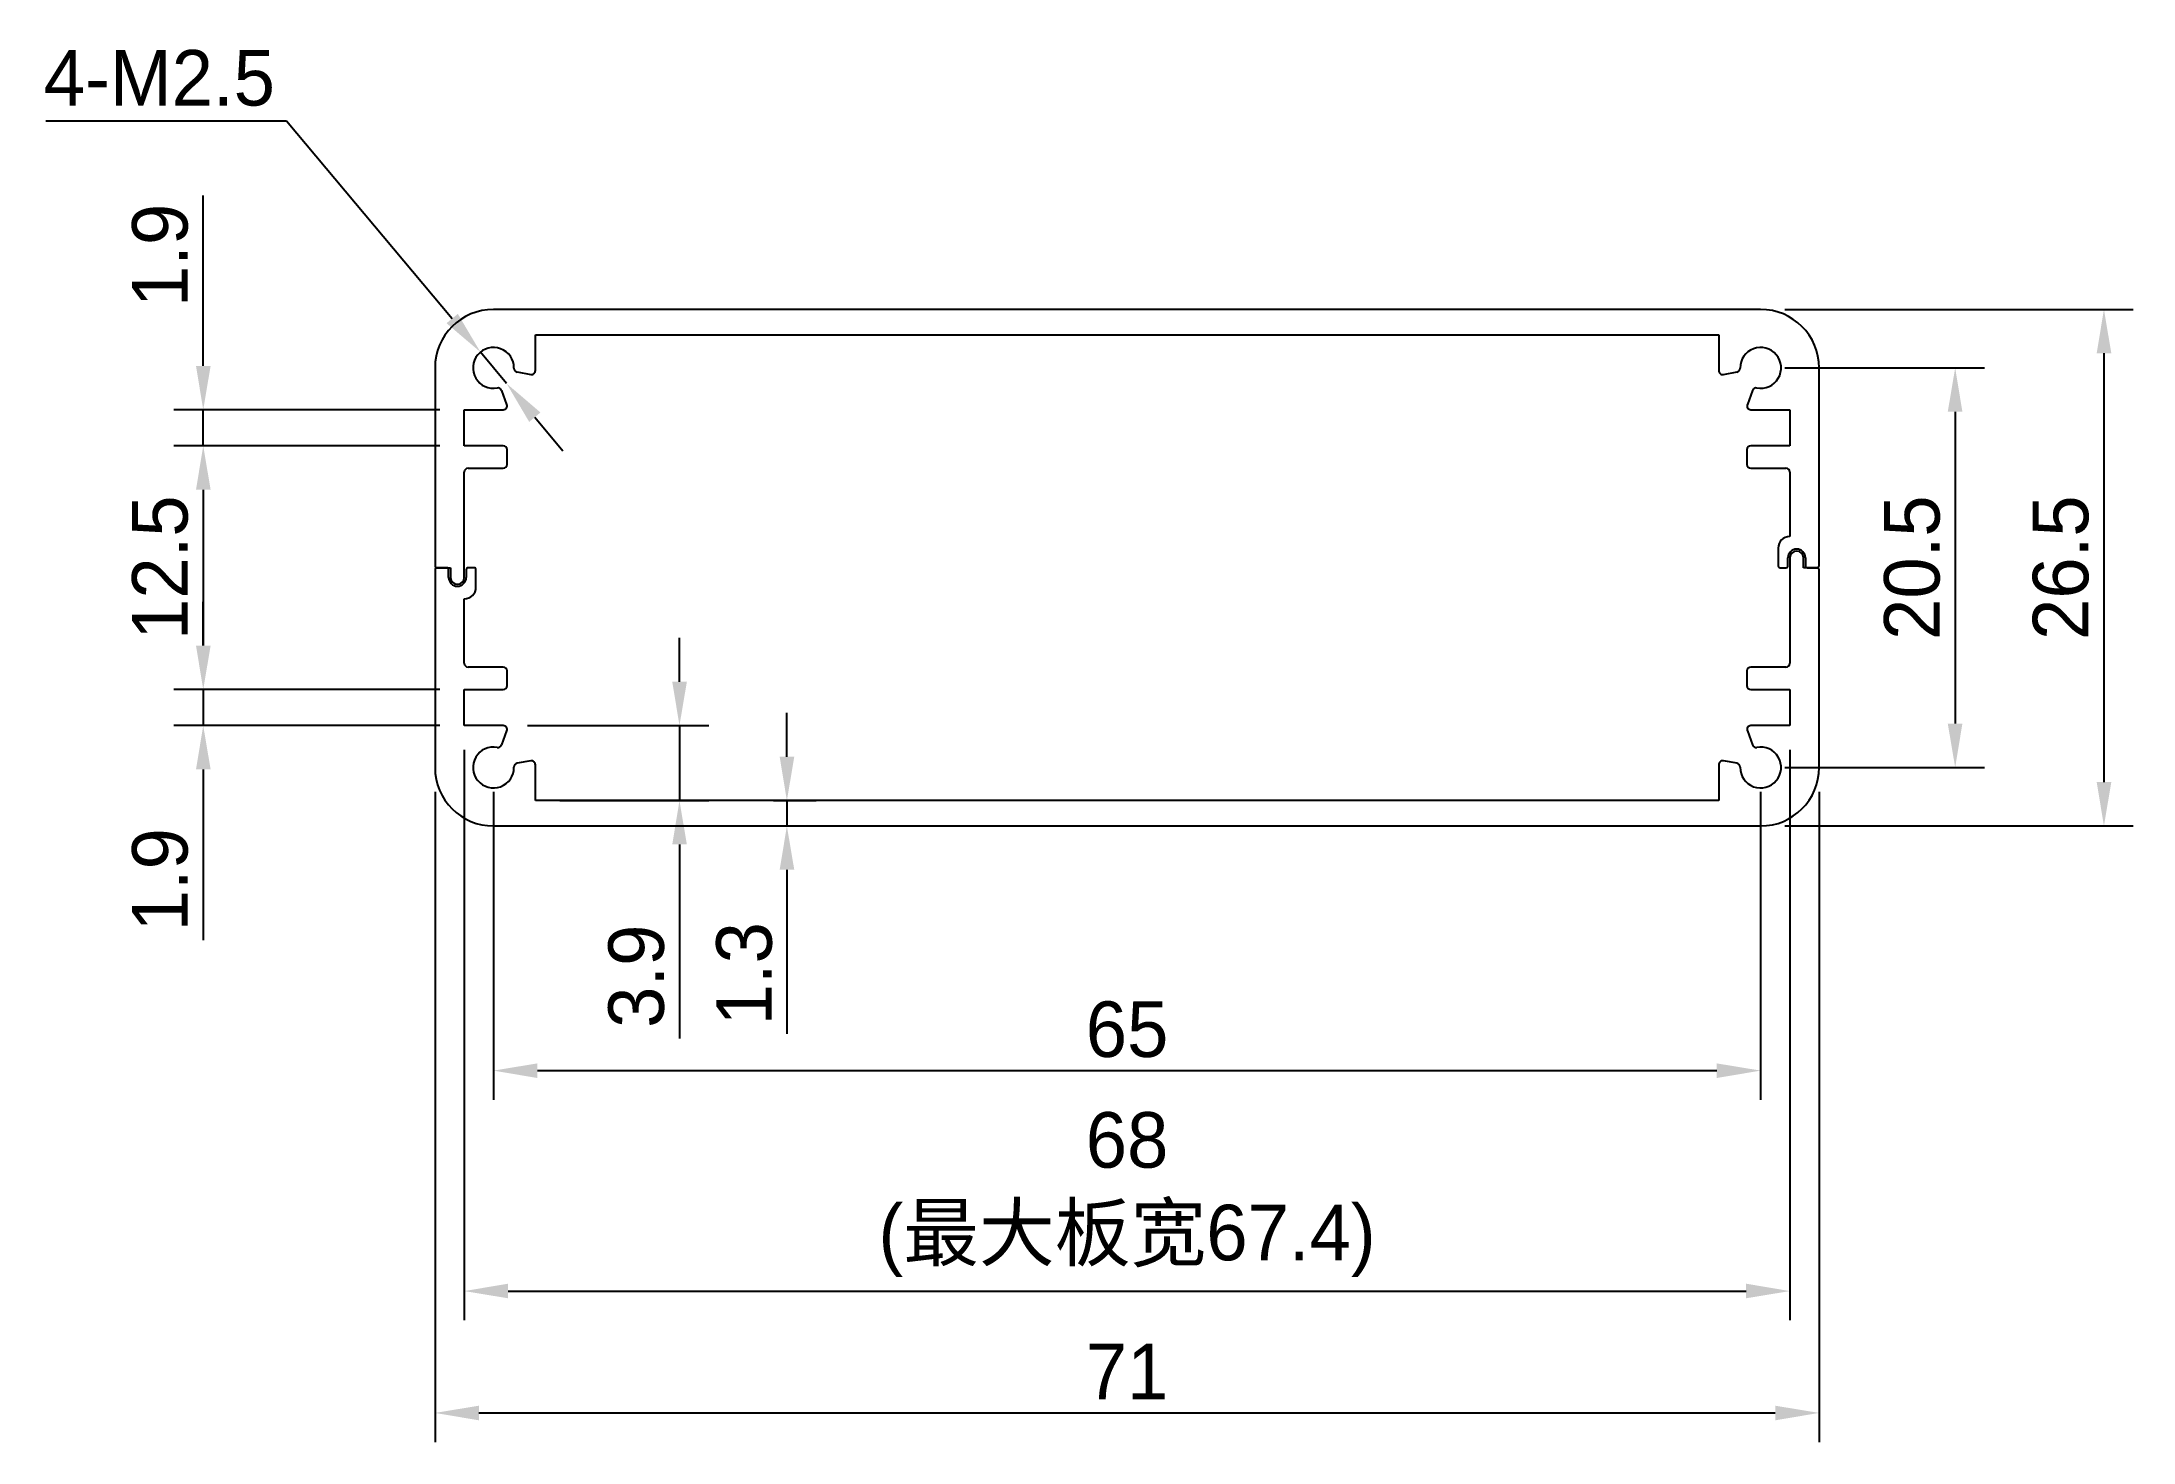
# Model space of a CAD drawing. Header units: millimetres. Extents: x 15568 to 15675, y -3965 to -3893.
import ezdxf

# ---------------------------------------------------------------- set-up
doc = ezdxf.new("R2010")
doc.units = ezdxf.units.MM
doc.header["$LTSCALE"] = 0.5
doc.header["$PDMODE"] = 35
for name, color, linetype, lineweight in [('3标注', 30, 'Continuous', 9), ('标注线', 7, 'Continuous', 13), ('粗实线', 7, 'Continuous', 25)]:
    doc.layers.add(name, color=color, linetype=linetype, lineweight=lineweight)
doc.styles.get("Standard").update_dxf_attribs({"font": ''})
doc.styles.get('Standard').set_extended_font_data('思源黑体 Normal')
doc.dimstyles.new('1比1 文字2.85', dxfattribs={"dimtxt": 2.85, "dimasz": 2.25, "dimexe": 1.5, "dimexo": 1.25, "dimgap": 0.7, "dimtad": 1, "dimdec": 1, "dimdsep": 46, "dimtxsty": 'Standard', "dimcen": 1.8, "dimadec": 0, "dimazin": 0, "dimtfac": 1, "dimtdec": 1, "dimtmove": 0, "dimatfit": 3, "dimfxl": 1, "dimarcsym": 0})
doc.dimstyles.new('1比1 文字2.85直径', dxfattribs={"dimtxt": 2.85, "dimasz": 2.25, "dimexe": 1.5, "dimexo": 1.25, "dimgap": 0.7, "dimtad": 1, "dimtih": 1, "dimtoh": 1, "dimdec": 1, "dimdsep": 46, "dimtxsty": 'Standard', "dimcen": 1.8, "dimadec": 0, "dimazin": 0, "dimtfac": 1, "dimtdec": 1, "dimtmove": 0, "dimatfit": 3, "dimfxl": 1, "dimarcsym": 0})

# ---------------------------------------------------------------- blocks, each defined once
blk = doc.blocks.new('*D81')
at = {"layer": 'Defpoints', "color": 0, "ltscale": 0.1}
for p in [(15588.01, -3930), (15659.01, -3930), (15659.01, -3963.11)]:
    blk.add_point(p, dxfattribs=at)
at = {"layer": '标注线', "color": 0, "lineweight": -2, "ltscale": 0.1}
for p, q in [((15588.01, -3931.25), (15588.01, -3964.61)), ((15659.01, -3931.25), (15659.01, -3964.61)), ((15590.26, -3963.11), (15656.76, -3963.11))]:
    blk.add_line(p, q, dxfattribs=at)
at = {"layer": '标注线', "color": 0, "ltscale": 0.1}
for points in [[(15590.26, -3962.74), (15590.26, -3963.49), (15588.01, -3963.11)], [(15656.76, -3962.74), (15656.76, -3963.49), (15659.01, -3963.11)]]:
    blk.add_solid(points, dxfattribs=at)
at = {"layer": '标注线', "color": 0, "ltscale": 0.1, "insert": (15623.51, -3959.56), "char_height": 2.85, "attachment_point": 2}
blk.add_mtext('71', dxfattribs=at)
blk = doc.blocks.new('*D82')
at = {"layer": 'Defpoints', "color": 0, "ltscale": 0.1}
for p in [(15656.01, -3906.5), (15656.01, -3933), (15673.62, -3933)]:
    blk.add_point(p, dxfattribs=at)
at = {"layer": '标注线', "color": 0, "lineweight": -2, "ltscale": 0.1}
for p, q in [((15657.26, -3906.5), (15675.12, -3906.5)), ((15673.62, -3908.75), (15673.62, -3930.75)), ((15657.26, -3933), (15675.12, -3933))]:
    blk.add_line(p, q, dxfattribs=at)
at = {"layer": '标注线', "color": 0, "ltscale": 0.1}
for points in [[(15673.25, -3908.75), (15674, -3908.75), (15673.62, -3906.5)], [(15673.25, -3930.75), (15674, -3930.75), (15673.62, -3933)]]:
    blk.add_solid(points, dxfattribs=at)
at = {"layer": '标注线', "color": 0, "ltscale": 0.1, "insert": (15669.97, -3919.75), "char_height": 2.85, "attachment_point": 2, "rotation": 90}
blk.add_mtext('26.5', dxfattribs=at)
blk = doc.blocks.new('*D83')
at = {"layer": 'Defpoints', "color": 0, "ltscale": 0.1}
for p in [(15591.51, -3927.85), (15593.16, -3931.7), (15600.55, -3931.7)]:
    blk.add_point(p, dxfattribs=at)
at = {"layer": '标注线', "color": 0, "lineweight": -2, "ltscale": 0.1}
for p, q in [((15600.55, -3925.6), (15600.55, -3923.35)), ((15592.76, -3927.85), (15602.05, -3927.85)), ((15600.55, -3927.85), (15600.55, -3931.7)), ((15594.41, -3931.7), (15602.05, -3931.7)), ((15600.55, -3933.95), (15600.55, -3943.91))]:
    blk.add_line(p, q, dxfattribs=at)
at = {"layer": '标注线', "color": 0, "ltscale": 0.1}
for points in [[(15600.18, -3925.6), (15600.93, -3925.6), (15600.55, -3927.85)], [(15600.18, -3933.95), (15600.93, -3933.95), (15600.55, -3931.7)]]:
    blk.add_solid(points, dxfattribs=at)
at = {"layer": '标注线', "color": 0, "ltscale": 0.1, "insert": (15596.9, -3940.71), "char_height": 2.85, "attachment_point": 2, "rotation": 90}
blk.add_mtext('3.9', dxfattribs=at)
blk = doc.blocks.new('*D84')
at = {"layer": 'Defpoints', "color": 0, "ltscale": 0.1}
for p in [(15589.51, -3926), (15576.12, -3927.85), (15589.51, -3927.85)]:
    blk.add_point(p, dxfattribs=at)
at = {"layer": '标注线', "color": 0, "lineweight": -2, "ltscale": 0.1}
for p, q in [((15576.12, -3923.75), (15576.12, -3921.5)), ((15588.26, -3926), (15574.62, -3926)), ((15576.12, -3926), (15576.12, -3927.85)), ((15588.26, -3927.85), (15574.62, -3927.85)), ((15576.12, -3930.1), (15576.12, -3938.85))]:
    blk.add_line(p, q, dxfattribs=at)
at = {"layer": '标注线', "color": 0, "ltscale": 0.1}
for points in [[(15575.75, -3923.75), (15576.5, -3923.75), (15576.12, -3926)], [(15575.75, -3930.1), (15576.5, -3930.1), (15576.12, -3927.85)]]:
    blk.add_solid(points, dxfattribs=at)
at = {"layer": '标注线', "color": 0, "ltscale": 0.1, "insert": (15572.47, -3935.76), "char_height": 2.85, "attachment_point": 2, "rotation": 90}
blk.add_mtext('1.9', dxfattribs=at)
blk = doc.blocks.new('*D85')
at = {"layer": 'Defpoints', "color": 0, "ltscale": 0.1}
for p in [(15589.51, -3913.5), (15576.12, -3926), (15589.51, -3926)]:
    blk.add_point(p, dxfattribs=at)
at = {"layer": '标注线', "color": 0, "lineweight": -2, "ltscale": 0.1}
for p, q in [((15588.26, -3913.5), (15574.62, -3913.5)), ((15576.12, -3915.75), (15576.12, -3923.75)), ((15588.26, -3926), (15574.62, -3926))]:
    blk.add_line(p, q, dxfattribs=at)
at = {"layer": '标注线', "color": 0, "ltscale": 0.1}
for points in [[(15575.75, -3915.75), (15576.5, -3915.75), (15576.12, -3913.5)], [(15575.75, -3923.75), (15576.5, -3923.75), (15576.12, -3926)]]:
    blk.add_solid(points, dxfattribs=at)
at = {"layer": '标注线', "color": 0, "ltscale": 0.1, "insert": (15572.47, -3919.75), "char_height": 2.85, "attachment_point": 2, "rotation": 90}
blk.add_mtext('12.5', dxfattribs=at)
blk = doc.blocks.new('*D86')
at = {"layer": 'Defpoints', "color": 0, "ltscale": 0.1}
for p in [(15576.12, -3911.65), (15589.51, -3911.65), (15589.51, -3913.5)]:
    blk.add_point(p, dxfattribs=at)
at = {"layer": '标注线', "color": 0, "lineweight": -2, "ltscale": 0.1}
for p, q in [((15576.12, -3909.4), (15576.12, -3900.65)), ((15588.26, -3911.65), (15574.62, -3911.65)), ((15576.12, -3913.5), (15576.12, -3911.65)), ((15588.26, -3913.5), (15574.62, -3913.5)), ((15576.12, -3915.75), (15576.12, -3918))]:
    blk.add_line(p, q, dxfattribs=at)
at = {"layer": '标注线', "color": 0, "ltscale": 0.1}
for points in [[(15575.75, -3909.4), (15576.5, -3909.4), (15576.12, -3911.65)], [(15575.75, -3915.75), (15576.5, -3915.75), (15576.12, -3913.5)]]:
    blk.add_solid(points, dxfattribs=at)
at = {"layer": '标注线', "color": 0, "ltscale": 0.1, "insert": (15572.47, -3903.73), "char_height": 2.85, "attachment_point": 2, "rotation": 90}
blk.add_mtext('1.9', dxfattribs=at)
blk = doc.blocks.new('*D87')
at = {"layer": 'Defpoints', "color": 0, "ltscale": 0.1}
for p in [(15591.01, -3930), (15656.01, -3930), (15656.01, -3945.55)]:
    blk.add_point(p, dxfattribs=at)
at = {"layer": '标注线', "color": 0, "lineweight": -2, "ltscale": 0.1}
for p, q in [((15591.01, -3931.25), (15591.01, -3947.05)), ((15656.01, -3931.25), (15656.01, -3947.05)), ((15593.26, -3945.55), (15653.76, -3945.55))]:
    blk.add_line(p, q, dxfattribs=at)
at = {"layer": '标注线', "color": 0, "ltscale": 0.1}
for points in [[(15593.26, -3945.18), (15593.26, -3945.93), (15591.01, -3945.55)], [(15653.76, -3945.18), (15653.76, -3945.93), (15656.01, -3945.55)]]:
    blk.add_solid(points, dxfattribs=at)
at = {"layer": '标注线', "color": 0, "ltscale": 0.1, "insert": (15623.51, -3942), "char_height": 2.85, "attachment_point": 2}
blk.add_mtext('65', dxfattribs=at)
blk = doc.blocks.new('*D88')
at = {"layer": 'Defpoints', "color": 0, "ltscale": 0.1}
for p in [(15656.01, -3909.5), (15656.01, -3930), (15665.99, -3930)]:
    blk.add_point(p, dxfattribs=at)
at = {"layer": '标注线', "color": 0, "lineweight": -2, "ltscale": 0.1}
for p, q in [((15657.26, -3909.5), (15667.49, -3909.5)), ((15665.99, -3911.75), (15665.99, -3927.75)), ((15657.26, -3930), (15667.49, -3930))]:
    blk.add_line(p, q, dxfattribs=at)
at = {"layer": '标注线', "color": 0, "ltscale": 0.1}
for points in [[(15665.61, -3911.75), (15666.36, -3911.75), (15665.99, -3909.5)], [(15665.61, -3927.75), (15666.36, -3927.75), (15665.99, -3930)]]:
    blk.add_solid(points, dxfattribs=at)
at = {"layer": '标注线', "color": 0, "ltscale": 0.1, "insert": (15662.34, -3919.75), "char_height": 2.85, "attachment_point": 2, "rotation": 90}
blk.add_mtext('20.5', dxfattribs=at)
blk = doc.blocks.new('*D89')
at = {"layer": 'Defpoints', "color": 0, "ltscale": 0.1}
for p in [(15604.12, -3931.7), (15604.12, -3933), (15606.06, -3933)]:
    blk.add_point(p, dxfattribs=at)
at = {"layer": '标注线', "color": 0, "lineweight": -2, "ltscale": 0.1}
for p, q in [((15606.06, -3929.45), (15606.06, -3927.2)), ((15605.37, -3931.7), (15607.56, -3931.7)), ((15606.06, -3931.7), (15606.06, -3933)), ((15605.37, -3933), (15607.56, -3933)), ((15606.06, -3935.25), (15606.06, -3943.66))]:
    blk.add_line(p, q, dxfattribs=at)
at = {"layer": '标注线', "color": 0, "ltscale": 0.1}
for points in [[(15605.69, -3929.45), (15606.44, -3929.45), (15606.06, -3931.7)], [(15605.69, -3935.25), (15606.44, -3935.25), (15606.06, -3933)]]:
    blk.add_solid(points, dxfattribs=at)
at = {"layer": '标注线', "color": 0, "ltscale": 0.1, "insert": (15603.88, -3940.58), "char_height": 2.85, "attachment_point": 5, "rotation": 90}
blk.add_mtext('1.3', dxfattribs=at)
blk = doc.blocks.new('*D90')
at = {"layer": 'Defpoints', "color": 0, "ltscale": 0.1}
for p in [(15590.34, -3908.69), (15591.68, -3910.3)]:
    blk.add_point(p, dxfattribs=at)
at = {"layer": '标注线', "color": 0, "lineweight": -2, "ltscale": 0.1}
for p, q in [((15568.05, -3896.82), (15580.39, -3896.82)), ((15580.39, -3896.82), (15588.89, -3906.97)), ((15591.68, -3910.3), (15590.34, -3908.69)), ((15593.13, -3912.03), (15594.57, -3913.75))]:
    blk.add_line(p, q, dxfattribs=at)
at = {"layer": '标注线', "color": 0, "ltscale": 0.1}
for points in [[(15589.18, -3906.73), (15588.6, -3907.21), (15590.34, -3908.69)], [(15593.42, -3911.79), (15592.84, -3912.27), (15591.68, -3910.3)]]:
    blk.add_solid(points, dxfattribs=at)
at = {"layer": '标注线', "color": 0, "ltscale": 0.1, "insert": (15573.87, -3894.64), "char_height": 2.85, "attachment_point": 5}
blk.add_mtext('4-M2.5', dxfattribs=at)
blk = doc.blocks.new('*D91')
at = {"layer": '3标注', "color": 0, "lineweight": -2, "ltscale": 0.1}
for p, q in [((15589.51, -3929.1), (15589.51, -3958.36)), ((15657.51, -3929.1), (15657.51, -3958.36)), ((15591.76, -3956.86), (15655.26, -3956.86))]:
    blk.add_line(p, q, dxfattribs=at)
at = {"layer": '3标注', "color": 0, "ltscale": 0.1}
for points in [[(15591.76, -3956.48), (15591.76, -3957.23), (15589.51, -3956.86)], [(15655.26, -3956.48), (15655.26, -3957.23), (15657.51, -3956.86)]]:
    blk.add_solid(points, dxfattribs=at)
at = {"layer": 'Defpoints', "color": 0, "ltscale": 0.1}
for p in [(15589.51, -3927.85), (15657.51, -3927.85), (15657.51, -3956.86)]:
    blk.add_point(p, dxfattribs=at)
at = {"layer": '3标注', "color": 0, "ltscale": 0.1, "insert": (15623.51, -3951.91), "char_height": 2.85, "attachment_point": 5}
blk.add_mtext('68\\P(最大板宽67.4)', dxfattribs=at)

msp = doc.modelspace()

# ---------------------------------------------------------------- linework, layer by layer
at = {"layer": '粗实线'}
for p, q in [((15656.01, -3906.5), (15591.01, -3906.5)), ((15593.16, -3907.8), (15653.86, -3907.8)), ((15593.16, -3909.64), (15593.16, -3907.8)), ((15653.86, -3907.8), (15653.86, -3909.64)), ((15588.01, -3909.5), (15588.01, -3919.65)), ((15592.23, -3909.71), (15592.93, -3909.84)), ((15654.1, -3909.84), (15654.8, -3909.71)), ((15659.01, -3919.65), (15659.01, -3909.5)), ((15591.7, -3911.38), (15591.43, -3910.66)), ((15655.59, -3910.66), (15655.33, -3911.38)), ((15589.51, -3911.65), (15591.51, -3911.65)), ((15589.51, -3913.5), (15589.51, -3911.65)), ((15655.51, -3911.65), (15657.51, -3911.65)), ((15657.51, -3911.65), (15657.51, -3913.5)), ((15591.51, -3913.5), (15589.51, -3913.5)), ((15657.51, -3913.5), (15655.51, -3913.5)), ((15591.71, -3914.45), (15591.71, -3913.7)), ((15655.31, -3913.7), (15655.31, -3914.45)), ((15589.51, -3920.25), (15589.51, -3914.85)), ((15589.71, -3914.65), (15591.51, -3914.65)), ((15655.51, -3914.65), (15657.31, -3914.65)), ((15657.51, -3914.85), (15657.51, -3918.15)), ((15656.91, -3918.75), (15656.91, -3919.65)), ((15588.01, -3919.85), (15588.01, -3930)), ((15588.11, -3919.75), (15588.81, -3919.75)), ((15588.61, -3919.75), (15588.11, -3919.75)), ((15588.71, -3920.25), (15588.71, -3919.85)), ((15588.81, -3919.75), (15588.81, -3920.25)), ((15589.61, -3919.85), (15589.61, -3920.25)), ((15590.01, -3919.75), (15589.71, -3919.75)), ((15590.11, -3920.75), (15590.11, -3919.85)), ((15657.01, -3919.75), (15657.31, -3919.75)), ((15657.41, -3919.65), (15657.41, -3919.25)), ((15657.51, -3919.25), (15657.51, -3924.65)), ((15658.21, -3919.75), (15658.21, -3919.25)), ((15658.91, -3919.75), (15658.21, -3919.75)), ((15658.31, -3919.25), (15658.31, -3919.65)), ((15658.41, -3919.75), (15658.91, -3919.75)), ((15659.01, -3930), (15659.01, -3919.85)), ((15589.51, -3924.65), (15589.51, -3921.35)), ((15591.51, -3924.85), (15589.71, -3924.85)), ((15591.71, -3925.8), (15591.71, -3925.05)), ((15655.31, -3925.05), (15655.31, -3925.8)), ((15657.31, -3924.85), (15655.51, -3924.85)), ((15589.51, -3926), (15591.51, -3926)), ((15589.51, -3927.85), (15589.51, -3926)), ((15655.51, -3926), (15657.51, -3926)), ((15657.51, -3926), (15657.51, -3927.85)), ((15591.51, -3927.85), (15589.51, -3927.85)), ((15591.43, -3928.84), (15591.7, -3928.12)), ((15655.33, -3928.12), (15655.59, -3928.84)), ((15657.51, -3927.85), (15655.51, -3927.85)), ((15592.93, -3929.66), (15592.23, -3929.78)), ((15593.16, -3931.7), (15593.16, -3929.86)), ((15653.86, -3929.86), (15653.86, -3931.7)), ((15654.8, -3929.78), (15654.1, -3929.66)), ((15653.86, -3931.7), (15593.16, -3931.7)), ((15591.01, -3933), (15656.01, -3933))]:
    msp.add_line(p, q, dxfattribs=at)
for centre, radius, start, end in [((15591.01, -3909.5), 3, 90, 180), ((15656.01, -3909.5), 3, 0, 90), ((15591.01, -3909.5), 1.05, 359.2069, 280.7931), ((15656.01, -3909.5), 1.05, 259.2069, 180.7931), ((15592.26, -3909.52), 0.2, 179.2069, 260), ((15592.96, -3909.64), 0.2, 260, 0), ((15654.06, -3909.64), 0.2, 180, 280), ((15654.76, -3909.52), 0.2, 280, 0.7931), ((15591.24, -3910.73), 0.2, 20, 100.7931), ((15591.51, -3911.45), 0.2, 270, 20), ((15655.51, -3911.45), 0.2, 160, 270), ((15655.78, -3910.73), 0.2, 79.2069, 160), ((15591.51, -3913.7), 0.2, 0, 90), ((15655.51, -3913.7), 0.2, 90, 180), ((15591.51, -3914.45), 0.2, 270, 0), ((15655.51, -3914.45), 0.2, 180, 270), ((15589.71, -3914.85), 0.2, 90, 180), ((15657.31, -3914.85), 0.2, 0, 90), ((15657.51, -3918.75), 0.6, 90, 180), ((15657.86, -3919.25), 0.45, 0, 180), ((15657.86, -3919.25), 0.35, 0, 180), ((15588.11, -3919.65), 0.1, 180, 270), ((15588.11, -3919.85), 0.1, 90, 180), ((15588.61, -3919.85), 0.1, 0, 90), ((15589.71, -3919.85), 0.1, 90, 180), ((15590.01, -3919.85), 0.1, 0, 90), ((15657.01, -3919.65), 0.1, 180, 270), ((15657.31, -3919.65), 0.1, 270, 0), ((15658.41, -3919.65), 0.1, 180, 270), ((15658.91, -3919.65), 0.1, 270, 0), ((15658.91, -3919.85), 0.1, 0, 90), ((15589.16, -3920.25), 0.45, 180, 0), ((15589.16, -3920.25), 0.35, 180, 0), ((15589.51, -3920.75), 0.6, 270, 0), ((15589.71, -3924.65), 0.2, 180, 270), ((15591.51, -3925.05), 0.2, 0, 90), ((15655.51, -3925.05), 0.2, 90, 180), ((15657.31, -3924.65), 0.2, 270, 0), ((15591.51, -3925.8), 0.2, 270, 0), ((15655.51, -3925.8), 0.2, 180, 270), ((15591.51, -3928.05), 0.2, 340, 90), ((15655.51, -3928.05), 0.2, 90, 200), ((15591.01, -3930), 1.05, 79.2069, 0.7931), ((15591.24, -3928.77), 0.2, 259.2069, 340), ((15656.01, -3930), 1.05, 179.2069, 100.7931), ((15655.78, -3928.77), 0.2, 200, 280.7931), ((15591.01, -3930), 3, 180, 270), ((15592.26, -3929.98), 0.2, 100, 180.7931), ((15592.96, -3929.86), 0.2, 0, 100), ((15654.06, -3929.86), 0.2, 80, 180), ((15654.76, -3929.98), 0.2, 359.2069, 80), ((15656.01, -3930), 3, 270, 0)]:
    msp.add_arc(centre, radius, start, end, dxfattribs=at)

# ---------------------------------------------------------------- dimensions: what is measured, and where the dimension line sits
at = {"layer": '3标注', "ltscale": 0.1}
dim = msp.add_linear_dim(base=(15657.51, -3956.86), p1=(15589.51, -3927.85), p2=(15657.51, -3927.85), text='<>\\P(最大板宽67.4)', dimstyle='1比1 文字2.85', dxfattribs=at)
dim.commit()
dim.dimension.update_dxf_attribs({"geometry": '*D91', "text_midpoint": (15623.51, -3951.91)})
at = {"layer": '标注线', "ltscale": 0.1}
dim = msp.add_diameter_dim_2p(p1=(15591.68, -3910.3), p2=(15590.34, -3908.69), text='4-M2.5', dimstyle='1比1 文字2.85直径', dxfattribs=at)
dim.commit()
dim.dimension.update_dxf_attribs({"geometry": '*D90', "text_midpoint": (15573.87, -3896.82), "dimtype": 163})
for base, p1, p2, picture, middle in [((15576.12113847, -3911.64925191), (15589.51039641, -3913.49925191), (15589.51039641, -3911.64925191), '*D86', (15576.12113847, -3903.73496619)), ((15673.62, -3933), (15656.01, -3906.5), (15656.01, -3933), '*D82', (15673.62, -3919.75)), ((15665.99, -3930), (15656.01, -3909.5), (15656.01, -3930), '*D88', (15665.99, -3919.75)), ((15576.12, -3926), (15589.51, -3913.5), (15589.51, -3926), '*D85', (15576.12, -3919.75)), ((15576.12113847, -3927.84925191), (15589.51039641, -3925.99925191), (15589.51039641, -3927.84925191), '*D84', (15576.12113847, -3935.76353762)), ((15600.55287495, -3931.69925191), (15591.50730281, -3927.84925191), (15593.16039641, -3931.69925191), '*D83', (15600.55287495, -3940.71479737))]:
    dim = msp.add_linear_dim(base=base, p1=p1, p2=p2, angle=90, dimstyle='1比1 文字2.85', dxfattribs=at)
    dim.commit()
    dim.dimension.update_dxf_attribs({"geometry": picture, "text_midpoint": middle, "dimtype": 160})
dim = msp.add_linear_dim(base=(15606.06, -3933), p1=(15604.12, -3931.7), p2=(15604.12, -3933), angle=90, dimstyle='1比1 文字2.85', dxfattribs=at)
dim.commit()
dim.dimension.update_dxf_attribs({"geometry": '*D89', "text_midpoint": (15603.88, -3940.58)})
dim = msp.add_linear_dim(base=(15659.01, -3963.11), p1=(15588.01, -3930), p2=(15659.01, -3930), dimstyle='1比1 文字2.85', dxfattribs=at)
dim.commit()
dim.dimension.update_dxf_attribs({"geometry": '*D81', "text_midpoint": (15623.51, -3960.99)})
dim = msp.add_linear_dim(base=(15656.01, -3945.55), p1=(15591.01, -3930), p2=(15656.01, -3930), dimstyle='1比1 文字2.85', dxfattribs=at)
dim.commit()
dim.dimension.update_dxf_attribs({"geometry": '*D87', "text_midpoint": (15623.51, -3945.55), "dimtype": 160})

doc.saveas('drawing.dxf')
